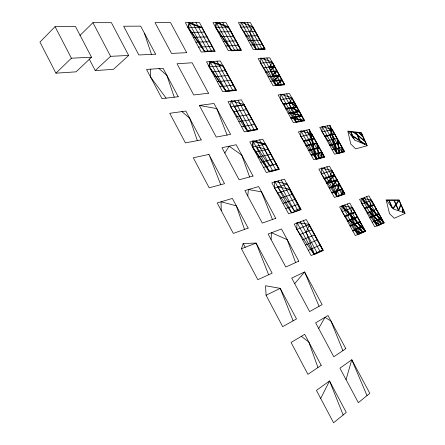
<?xml version="1.0" encoding="UTF-8"?>
<svg xmlns="http://www.w3.org/2000/svg" width="445" height="445" viewBox="0 0 445 445"><rect width="100%" height="100%" fill="white"/><g stroke="black" fill="none" stroke-linecap="round" stroke-linejoin="round"><path stroke-width="0.67" d="M321.974 157.797L322.069 152.518M321.54 157.463L321.635 152.184M150.749 69.159L150.371 76.712L166.107 98.134M271.066 239.493L271.533 232.735L287.22 239.66L295.591 262.594M247.77 195.956L248.393 189.537L261.51 191.834L272.44 219.485M402.274 212.054L402.664 208.761L401.067 205.139M402.686 212.12L402.975 209.628M187.974 27.484L188.936 22.6L202.075 27.362L187.974 27.484L204.733 51.826L188.936 22.6M346.038 379.635L351.784 359.766L369.834 393.336L358.353 402.647L339.919 368.187L351.784 359.766L367.014 395.622M241.451 248.749L243.165 243.482L256.125 243.07L272.162 273.191L257.822 279.671L241.451 248.749L256.125 243.07L268.641 274.782M335.858 193.085L339.379 184.308M336.159 193.842L339.785 184.758M398.77 210.502L400.956 205.067M398.186 210.624L398.325 210.274M398.52 209.795L400.7 204.377M320.7 398.447L329.522 380.959L346.277 412.443L333.566 422.75L316.434 390.393L329.522 380.959L343.162 414.968M318.659 328.46L324.983 317.341L330.974 321.045L342.867 350.649M224.803 153.019L229.158 146.199L241.785 155.144L249.612 176.971M392.852 208.499L395.711 204.388M395.955 204.033L398.364 200.573M393.319 208.8L395.944 205.017M396.189 204.661L398.987 200.634M332.048 187.356L337.232 180.164M331.659 186.856L336.848 179.669L326.474 182.984L334.312 175.046M294.696 283.66L304.586 271.962L322.13 304.597L309.631 311.583L291.72 278.103L304.586 271.962L319.059 306.316M55.063 26.644L39.95 42.086L55.925 73.169L76.095 71.829L91.52 57.238L75.505 26.522L55.063 26.644L71.406 58.2L91.52 57.238M326.819 183.529L334.684 175.558L324.199 178.834M79.9 35.505L92.938 22.689L111.389 22.673L128.688 55.464L113.425 69.359L95.236 70.56L89.161 58.896M55.925 73.169L71.406 58.2M95.236 70.56L110.588 56.326L128.688 55.464M276.15 84.939L280.745 80.773M277.318 84.739L281.969 80.512M274.215 79.911L278.281 76.295M274.832 80.211L279.51 76.05M272.284 74.905L275.822 71.829M272.446 75.605L277.051 71.589M270.365 69.921L273.363 67.367M270.527 70.621L274.598 67.139M266.071 295.252L280.233 288.36L296.503 318.926L282.692 326.647L266.071 295.252L265.57 285.751L280.233 288.36L293.116 320.817M365.239 231.1L355.349 235.572L339.624 206.931L349.798 203.076L365.239 231.1L342.211 205.952L357.858 234.437M383.829 222.695L374.723 226.811L359.56 199.377L368.927 195.828L383.829 222.695L361.935 198.476L377.037 225.765M352.874 231.066L362.809 226.694M352.557 230.493L362.503 226.132M308.307 250.301L320.172 245.089M352.718 230.783L362.658 226.41M372.187 222.222L381.337 218.2M349.931 225.71L359.922 221.449M369.506 217.366L378.701 213.444M305.476 245.056L317.391 239.966M350.087 225.999L360.077 221.732M369.656 217.638L378.851 213.711M350.248 226.283L360.233 222.011M369.806 217.917L378.995 213.984M302.645 239.816L314.615 234.849M347.467 221.221L357.502 217.054M367.125 213.066L376.364 209.233M347.623 221.504L357.658 217.338M347.311 220.931L357.346 216.776M299.819 234.582L311.845 229.742M344.847 216.448L354.932 212.387M364.6 208.494L373.883 204.756M345.003 216.737L355.082 212.671M364.75 208.766L374.028 205.023M344.691 216.164L354.776 212.109M364.449 208.221L373.733 204.489M296.999 229.364L309.08 224.642M342.233 211.687L352.362 207.726M362.08 203.932L371.403 200.289M285.768 208.56L298.061 204.327M331.814 192.707L342.133 189.158M331.97 192.991L342.283 189.436M331.659 192.424L341.977 188.88M282.97 203.387L295.319 199.271M329.222 187.985L339.585 184.536M329.378 188.268L339.735 184.809M329.066 187.701L339.429 184.258M280.178 198.214L292.582 194.226M326.63 183.262L337.037 179.913M326.786 183.546L337.193 180.192M277.391 193.052L289.845 189.181M324.043 178.551L334.501 175.302M323.893 178.273L334.345 175.03M274.61 187.901L287.12 184.152M321.462 173.85L331.959 170.702M311.328 155.383L322.002 152.624M311.022 154.821L321.702 152.079M263.529 167.381L276.245 164.105M311.172 155.105L321.852 152.351M332.098 149.709L341.938 147.173M308.763 150.716L319.488 148.057M329.773 145.504L339.652 143.051M308.457 150.154L319.182 147.506M329.478 144.97L339.363 142.528M260.77 162.269L273.536 159.115M308.607 150.432L319.338 147.779M329.628 145.237L339.507 142.789M258.011 157.174L270.833 154.131M306.049 145.776L316.823 143.218M327.153 140.765L337.076 138.412M306.204 146.055L316.974 143.49M305.899 145.493L316.668 142.945M303.345 140.843L314.159 138.389M324.539 136.037L334.507 133.778M255.263 152.079L268.135 149.153M303.496 141.121L314.309 138.662M324.689 136.304L334.651 134.04M303.651 141.399L314.459 138.935M324.833 136.571L334.801 134.301M252.515 146.995L265.442 144.186M300.948 136.47L311.806 134.112M322.224 131.848L332.231 129.673M208.95 154.432L193.291 157.78L209.189 187.807L224.525 183.696L208.95 154.432L220.764 184.703M241.579 126.747L254.707 124.4M290.78 117.953L301.816 115.984M301.966 116.256L290.93 118.231L304.413 120.779M288.399 113.62L299.479 111.74M288.099 113.069L299.179 111.194M238.859 121.708L252.037 119.477M288.249 113.341L299.329 111.467M285.568 108.463L296.693 106.689M236.139 116.673L249.367 114.554M285.723 108.741L296.843 106.961M285.874 109.014L296.993 107.228M233.425 111.645L246.702 109.642M283.198 104.141L294.362 102.456M283.348 104.414L294.512 102.728M283.048 103.863L294.217 102.189M230.716 106.633L244.044 104.742M280.678 99.552L291.887 97.961M199.343 105.426L214.012 103.479L230.621 134.373L216.27 137.071L199.343 105.426L216.771 108.608L227.095 135.035M274.598 81.124L280.556 80.484M275.021 80.501L281.607 79.805M219.925 86.647L233.447 85.212M270.632 81.257L282.019 80.044M272.829 76.529L278.092 76.012M272.668 75.973L279.149 75.344M217.238 81.674L230.81 80.345M268.135 76.701L279.56 75.583M271.072 71.951L275.633 71.539M270.905 71.395L276.695 70.883M214.557 76.707L228.179 75.489M265.637 72.151L277.102 71.128M269.314 67.39L273.174 67.078M269.943 66.778L274.242 66.433M211.881 71.745L225.548 70.644M263.145 67.607L274.654 66.678M209.206 66.794L222.923 65.804M260.653 63.073L272.207 62.239M198.553 47.075L212.465 46.519M225.771 45.991L238.514 45.485M250.73 45.001L262.45 44.533M195.9 42.164L209.862 41.719M223.212 41.296L236 40.89M248.26 40.495L260.019 40.122M193.258 37.263L207.259 36.929M220.659 36.607L233.492 36.295M245.79 36.001L257.594 35.717M190.61 32.368L204.661 32.14M218.106 31.923L230.983 31.712M243.326 31.512L255.174 31.322M215.564 27.251L228.48 27.139M240.867 27.034L252.754 26.934M386.811 200.411L388.847 200.411M389.253 200.411L393.925 200.411M394.326 200.411L398.269 200.406M348.507 131.664L350.654 131.915M351.088 131.965L353.502 132.243M354.276 132.332L356.028 132.532M356.451 132.582L358.798 132.855M359.393 132.922L361.296 133.144M304.202 120.233L290.674 117.68L301.666 115.711L290.974 112.596M291.152 113.136L301.905 116.251M393.402 208.966L398.153 210.635M398.976 210.93L402.236 212.076M402.775 212.265L404.438 212.849M354.626 140.053L360.406 142.511M360.906 142.723L364.722 144.347M290.518 107.156L299.268 111.211M290.724 107.79L299.39 111.723M352.179 135.441L350.26 134.156L348.513 131.787M352.763 135.831L359.404 140.264M359.983 140.648L366.524 145.02M351.01 135.063L352.496 136.059M353.08 136.448L359.721 140.876M360.294 141.26L364.689 144.191M355.238 229.425L360.339 233.063M355.243 229.67L360.344 233.314L344.764 204.984M355.243 229.92L360.35 233.564M374.501 220.965L379.312 224.497M374.512 221.198L379.324 224.731L364.288 197.586M374.518 221.438L379.335 224.97M301.354 336.314L308.808 342.044L317.953 367.542M290.107 101.477L296.854 106.75M290.012 101.838L296.832 107.167M353.541 132.26L357.229 135.208M357.852 135.708L364.972 141.393M354.315 132.482L356.879 134.529M357.502 135.03L364.616 140.715M181.905 111.606L189.687 118.242L197.335 140.637M159.037 68.58L166.875 75.383L174.245 97.194M350.054 219.952L362.842 231.99M350.015 220.164L362.803 232.201L347.295 204.027M349.976 220.375L362.77 232.412M369.5 211.892L381.615 223.507M369.472 212.093L381.588 223.707L366.619 196.701M369.439 212.293L381.56 223.907M359.415 133.061L362.669 136.326M358.842 132.883L363.109 137.16M342.277 205.774L365.301 230.916M342.138 206.13L365.178 231.283M361.996 198.309L383.885 222.517M361.88 198.648L383.779 222.867M386.822 200.539L391.945 207.537M350.988 135.174L353.619 138.779M327.336 125.829L341.96 152.212M324.839 126.347L339.524 152.869M322.314 126.87L337.065 153.525M247.403 22.55L262.01 49.084M266.905 57.983L281.685 84.834M286.641 93.839L301.604 121.012M306.616 130.129L321.757 157.63M326.836 166.853L342.155 194.688M244.439 22.55L259.107 49.223M264.024 58.167L278.865 85.162M283.843 94.212L298.868 121.529M303.907 130.691L319.115 158.337M324.21 167.609L339.602 195.6M241.44 22.556L256.17 49.367M261.109 58.356L276.017 85.49M281.017 94.585L296.109 122.047M301.165 131.258L316.44 159.054M321.563 168.377L337.021 196.518M222.795 22.573L237.908 50.24M219.569 22.573L234.754 50.391M216.315 22.578L231.561 50.541M196.006 22.595L211.664 51.492M216.921 61.188L232.78 90.463M238.103 100.286L254.173 129.94M259.563 139.891L275.844 169.94M281.307 180.019L297.805 210.463M303.34 220.681L320.055 251.531M192.49 22.6L208.221 51.659M213.494 61.41L229.431 90.847M234.776 100.726L250.919 130.552M256.337 140.559L272.696 170.78M278.186 180.92L294.762 211.547M300.319 221.821L317.118 252.86M210.034 61.633L226.043 91.236M231.417 101.171L247.631 131.169M253.077 141.237L269.509 171.637M275.027 181.838L291.681 212.643M297.271 222.978L314.153 254.201M243.165 243.482L245.189 247.303M92.938 22.689L110.588 56.326M399.093 200.712L400.695 204.305M403.087 209.684L404.461 212.766M394.315 200.495L395.85 203.955M396.195 204.739L398.409 209.729M394.014 200.495L395.705 204.311M396.05 205.095L398.314 210.201M361.385 133.233L362.731 136.276M363.153 137.221L364.666 140.653M365.028 141.465L366.569 144.948M389.242 200.5L392.74 208.421M388.936 200.5L392.023 207.498M356.434 132.66L357.446 134.957M357.802 135.77L359.916 140.57M360.25 141.326L360.828 142.634M356.117 132.627L356.929 134.468M357.285 135.28L359.449 140.197M359.782 140.959L360.433 142.433M351.072 132.043L352.701 135.753M353.035 136.515L354.548 139.964M350.749 132.004L352.223 135.375M352.562 136.137L353.703 138.751M244.528 229.414L236.306 205.824L221.059 201.785L221.21 210.518M144.38 33.119L151.484 54.373M330.012 125.407L337.266 153.608M329.617 125.223L336.865 153.442M309.514 129.662L316.651 159.143M309.091 129.478L316.228 158.971M337.282 138.529L339.73 152.98M336.876 138.295L339.324 152.752M317.035 143.34L319.332 158.459M316.606 143.095L318.893 158.22M342.144 147.334L342.172 152.374M342.344 189.32L342.372 194.849M341.732 147.017L341.754 152.051M341.916 188.997L341.938 194.532M321.346 168.071L321.24 173.806L337.049 196.846L344.986 194.014L332.009 170.452L321.346 168.071M322.108 126.575L322.008 131.798L337.093 153.825L344.664 151.79L332.276 129.456L322.108 126.575M297.032 222.645L296.743 229.336L314.176 254.585L323.298 250.452L309.136 224.352L297.032 222.645M300.948 130.952L300.714 136.42L316.462 159.371L324.683 157.163L311.856 133.884L300.948 130.952M274.788 181.499L274.348 187.862L291.697 213.005L301.154 209.634L287.181 183.88L274.788 181.499M280.801 94.279L280.439 99.485L296.12 122.353L304.619 120.745L291.942 97.744L280.801 94.279M257.316 147.15L257.249 147.935L269.375 165.529L272.768 164.656L264.141 148.736L257.316 147.15M253.316 141.571L252.788 147.05L269.503 171.286L278.609 168.855L265.37 144.441L253.316 141.571M252.838 140.904L252.248 146.945L269.52 171.981L279.304 169.356L265.515 143.93L252.838 140.904M260.892 58.05L260.414 62.995L276.028 85.779L284.794 84.761L272.268 62.033L260.892 58.05M231.178 100.837L230.443 106.561L247.631 131.503L257.738 129.595L244.127 104.503L231.178 100.837M241.223 22.25L240.623 26.945L256.175 49.64L265.203 49.206L252.821 26.739L241.223 22.25M209.795 61.299L208.922 66.717L226.038 91.553L236.451 90.352L223.012 65.582L209.795 61.299M216.086 22.261L215.297 27.156L231.556 50.83L241.374 50.357L228.563 26.939L216.086 22.261M210.274 61.961L209.484 66.878L226.049 90.919L235.733 89.812L222.834 66.027L210.274 61.961M216.537 22.895L215.825 27.34L231.567 50.252L240.695 49.823L228.402 27.34L216.537 22.895M189.409 23.268L188.547 27.673L204.761 51.22L214.351 50.775L201.88 27.779L189.409 23.268M371.508 200.778L369.511 206.747L377.06 225.409L383.546 222.483L371.508 200.778M352.462 208.238L350.182 214.54L357.897 234.064L364.939 230.883L352.462 208.238M309.175 225.203L306.171 232.284L314.209 253.784L322.614 249.99L309.175 225.203M332.053 171.191L329.567 177.06L337.065 196.162L344.38 193.564L332.053 171.191M332.32 130.129L329.951 135.313L337.104 153.208L344.085 151.339L332.32 130.129M311.889 134.59L309.203 140.036L316.495 158.72L324.066 156.696L311.889 134.59M291.964 98.423L289.083 103.457L296.17 121.735L303.996 120.267L291.964 98.423M272.273 62.678L269.208 67.312L276.089 85.19L284.166 84.266L272.273 62.678M252.816 27.356L249.562 31.601L256.248 49.084L264.564 48.689L252.816 27.356M321.207 365.334L307.934 374.334L291.063 342.461L304.697 334.317L321.207 365.334M345.815 348.652L333.817 356.79L315.644 322.825L328.021 315.555L345.815 348.652M298.773 261.154L285.796 267.022L268.135 234.02L281.474 228.969L298.773 261.154M322.959 250.218L311.15 255.558L294.184 224.147L306.321 219.552L322.959 250.218M365.54 231.317L357.891 234.782L342.016 211.659L341.988 205.646L352.401 207.47L365.54 231.317M384.113 222.901L377.076 226.093L361.874 203.905L361.724 198.181L371.43 200.044L384.113 222.901M405.05 213.422L394.303 218.289L389.52 213.65L386.132 199.877L399.026 199.888L405.05 213.422M248.171 228.118L233.325 233.397L217.193 202.931L232.368 198.431L248.171 228.118M275.744 218.311L262.294 223.095L244.884 190.555L258.679 186.566L275.744 218.311M300.809 209.395L288.566 213.75L271.834 182.762L284.394 179.129L300.809 209.395M344.686 193.792L334.418 197.441L318.887 169.15L329.428 166.102L344.686 193.792M299.774 208.672L294.151 210.663L277.791 186.95L289.133 189.053L299.774 208.672M253.027 176.053L239.121 179.78L221.955 147.696L236.195 144.742L253.027 176.053M278.954 169.106L266.288 172.499L249.779 141.922L262.75 139.229L278.954 169.106M324.372 156.929L313.742 159.777L298.4 131.831L309.303 129.573L324.372 156.929M344.374 151.567L334.579 154.192L319.766 127.398L329.812 125.312L344.374 151.567M367.214 145.732L355.638 148.841L350.788 144.041L347.812 131.097L361.44 132.682L367.214 145.732M257.032 129.078L247.67 130.83L234.47 106.422L244.01 105.064L257.032 129.078M201.218 139.908L185.404 142.884L169.74 113.297L185.865 111.055L201.218 139.908M257.382 129.334L244.311 131.798L228.012 101.621L241.39 99.847L257.382 129.334M304.308 120.506L293.316 122.575L278.158 94.969L289.411 93.472L304.308 120.506M178.239 96.737L161.963 98.606L146.527 69.448L163.104 68.296L178.239 96.737M208.516 93.255L193.736 94.952L177.043 63.746L192.129 62.778L208.516 93.255M236.089 90.079L222.617 91.631L206.536 61.855L220.303 60.971L236.089 90.079M284.477 84.517L273.141 85.818L258.167 58.545L269.759 57.8L284.477 84.517M155.589 54.173L138.862 54.974L123.649 26.233L140.659 26.133L155.589 54.173M186.705 52.688L171.514 53.417L155.049 22.634L170.541 22.617L186.705 52.688M215.074 51.331L201.212 51.993L185.337 22.606L199.482 22.595L215.074 51.331M241.034 50.09L228.335 50.697L213.022 22.578L225.982 22.567L241.034 50.09M264.881 48.95L253.205 49.506L238.414 22.556L250.34 22.545L264.881 48.95"/></g></svg>
